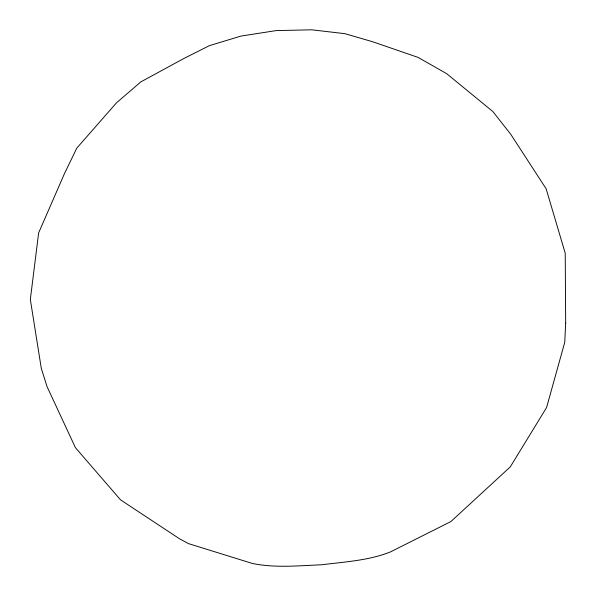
<?xml version="1.0" encoding="UTF-8"?>
<svg xmlns="http://www.w3.org/2000/svg" width="596" height="596" viewBox="0 0 596 596"><rect width="100%" height="100%" fill="white"/><g stroke="black" fill="none" stroke-linecap="round" stroke-linejoin="round"><path stroke-width="0.89" d="M565.671 323.174L564.755 342.298L546.569 407.567L510.28 466.884L450.904 521.552L390.611 551.844C368.797 560.62 344.868 561.804 321.773 564.77C298.693 565.678 275.151 568.197 252.331 563.451L188.567 543.641L179.672 538.881L120.563 499.865L75.424 447.671L47.062 386.662L41.266 368.201L30.329 299.468L38.636 232.902L64.606 173.294L76.839 148.069L116.473 102.84L140.82 81.89L183.903 58.483L209.367 45.676L240.948 36.08L276.082 30.612L311.76 29.8L344.883 33.667L372.738 41.772L418.079 57.402L446.754 73.718L492.855 111.541L510.705 134.227L546.107 188.716L565.224 253.211L565.671 323.174"/></g></svg>
